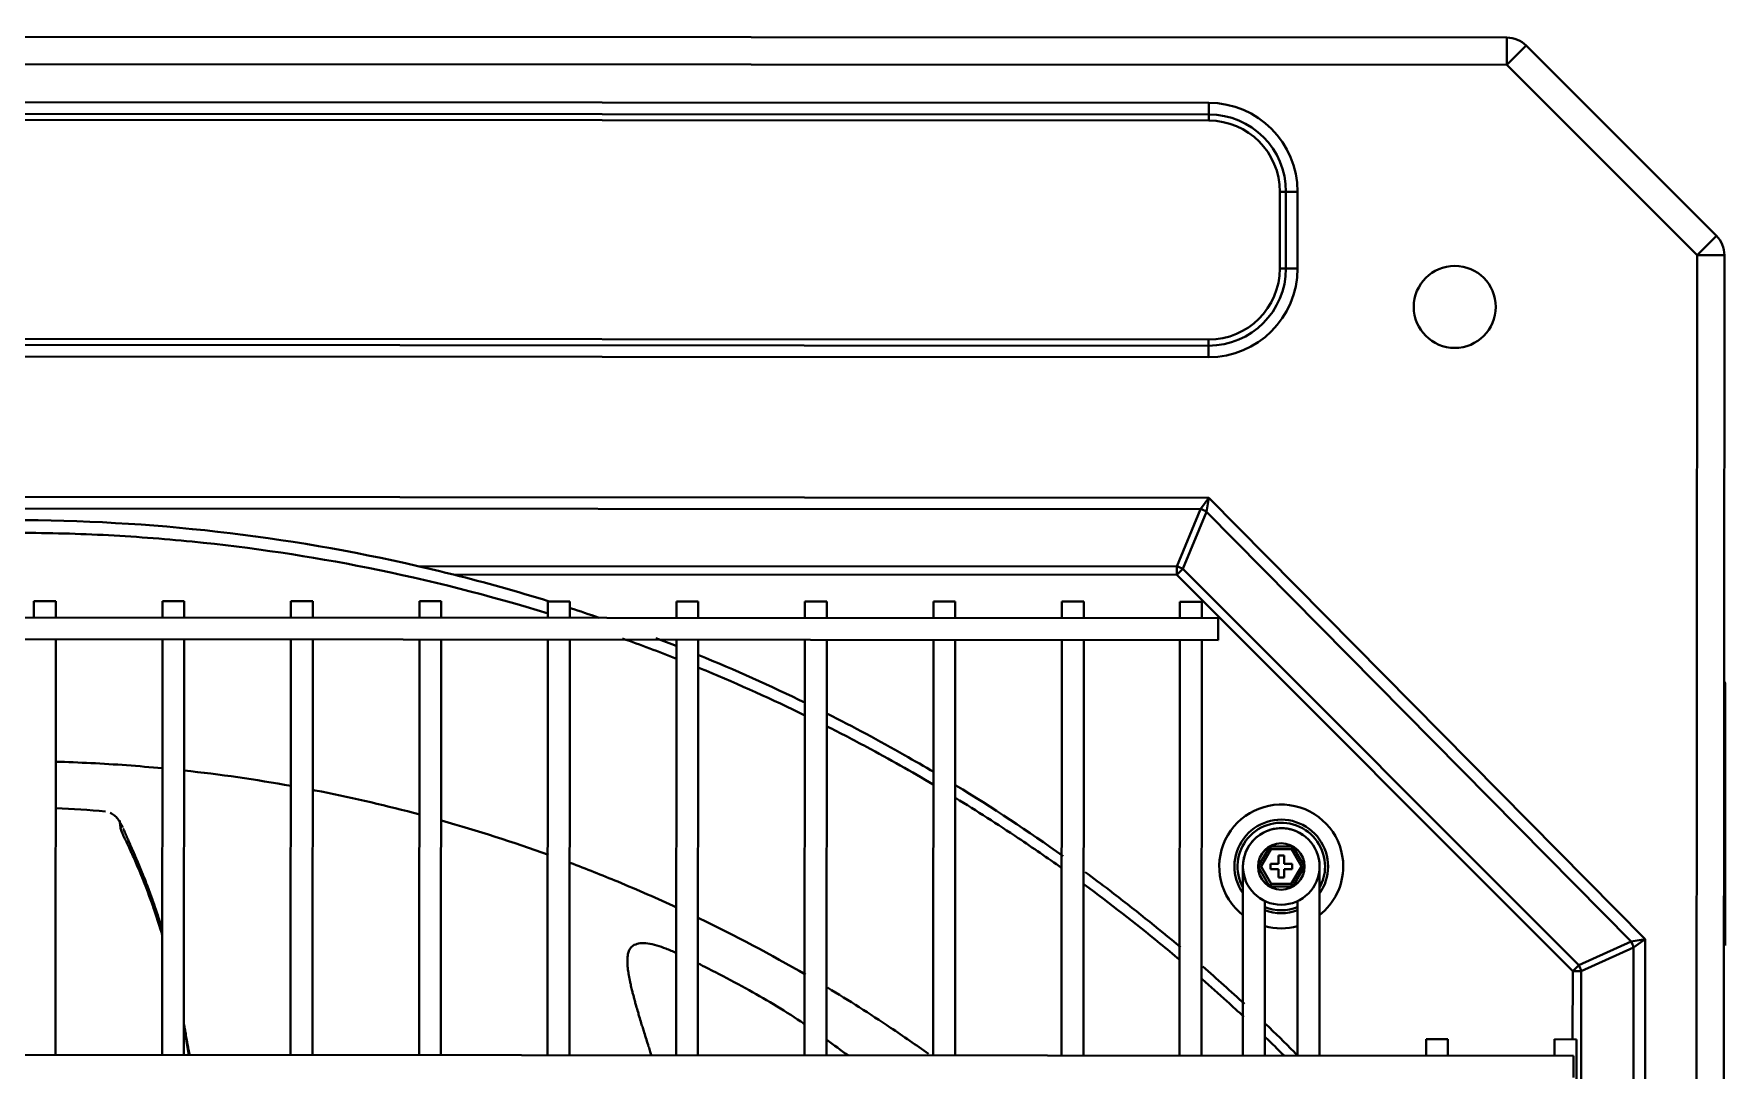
# Model space of a CAD drawing. Extents: x 58467 to 79089, y -33726 to -17391.
# Drawn here: x 78465.5 to 78496.42, y -20676.48 to -20657.52 of the extents above; entities that cross this region are included whole.
import ezdxf

# ---------------------------------------------------------------- set-up
doc = ezdxf.new("R2010")
doc.units = 0
doc.header["$LTSCALE"] = 100
doc.layers.add('+ENTE-ST-DOSEME USTU KONDDRENAJ', color=110, linetype='DOSEMEUSTUKONDENSDRENAJ_LINE', lineweight=40)
doc.linetypes.add('DOSEMEUSTUKONDENSDRENAJ_LINE', pattern='A,300,-40,["CD",Standard,S=15,R=0,X=-35,Y=-7.5],0', length=340)

# ---------------------------------------------------------------- blocks, each defined once
blk = doc.blocks.new('4. KAT')
at = {"color": 3}
for p, q in [((54067.018, -33358.603, -3.339), (54183.02, -33358.673, -3.339)), ((54183.02, -33358.673, -3.339), (54183.02, -33359.173, -3.339)), ((54183.373, -33358.82, -3.339), (54183.02, -33359.173, -3.339)), ((54183.373, -33358.82, -3.339), (54186.849, -33362.296, -3.339)), ((54183.02, -33359.173, -3.339), (54067.018, -33359.103, -3.339)), ((54186.495, -33362.65, -3.339), (54183.02, -33359.173, -3.339)), ((54072.424, -33359.802, -3.339), (54177.569, -33359.866, -3.339)), ((54177.569, -33359.866, -3.339), (54177.568, -33360.078, -3.339)), ((54177.568, -33360.078, -3.339), (54072.424, -33360.014, -3.339)), ((54177.568, -33360.19, -3.339), (54072.424, -33360.126, -3.339)), ((54177.568, -33360.19, -3.339), (54177.568, -33360.078, -3.339)), ((54178.867, -33361.491, -3.339), (54178.98, -33361.491, -3.339)), ((54178.867, -33362.896, -3.339), (54178.867, -33361.491, -3.339)), ((54178.979, -33362.896, -3.339), (54178.98, -33361.491, -3.339)), ((54179.192, -33361.491, -3.339), (54178.98, -33361.491, -3.339)), ((54179.192, -33361.491, -3.339), (54179.191, -33362.896, -3.339)), ((54186.849, -33362.296, -3.339), (54186.495, -33362.65, -3.339)), ((54186.454, -33430.655, -3.339), (54186.495, -33362.65, -3.339)), ((54186.495, -33362.65, -3.339), (54186.995, -33362.65, -3.339)), ((54186.995, -33362.65, -3.339), (54186.954, -33430.655, -3.339)), ((54178.867, -33362.896, -3.339), (54178.979, -33362.896, -3.339)), ((54179.191, -33362.896, -3.339), (54178.979, -33362.896, -3.339)), ((54072.421, -33364.131, -3.339), (54177.566, -33364.195, -3.339)), ((54072.421, -33364.243, -3.339), (54177.566, -33364.307, -3.339)), ((54177.566, -33364.195, -3.339), (54177.566, -33364.307, -3.339)), ((54177.566, -33364.52, -3.339), (54072.421, -33364.455, -3.339)), ((54177.566, -33364.307, -3.339), (54177.566, -33364.52, -3.339)), ((54072.413, -33367.023, -3.339), (54177.571, -33367.087, -3.339)), ((54177.419, -33367.299, -3.339), (54072.565, -33367.235, -3.339)), ((54176.984, -33368.346, -3.339), (54177.419, -33367.299, -3.339)), ((54177.528, -33367.344, -3.339), (54177.094, -33368.391, -3.339)), ((54177.419, -33367.299, -3.339), (54177.571, -33367.087, -3.339)), ((54177.571, -33367.087, -3.339), (54177.528, -33367.344, -3.339)), ((54185.289, -33375.205, -3.339), (54177.528, -33367.344, -3.339)), ((54177.571, -33367.087, -3.339), (54185.547, -33375.163, -3.339)), ((54163.108, -33368.337, -3.339), (54176.984, -33368.346, -3.339)), ((54176.984, -33368.501, -3.339), (54163.757, -33368.493, -3.339)), ((54176.984, -33368.501, -3.339), (54176.984, -33368.346, -3.339)), ((54176.984, -33368.501, -3.339), (54177.094, -33368.391, -3.339)), ((54184.222, -33375.748, -3.339), (54176.984, -33368.501, -3.339)), ((54177.094, -33368.391, -3.339), (54184.332, -33375.638, -3.339)), ((54156.086, -33368.978, -3.339), (54156.086, -33369.278, -3.339)), ((54156.486, -33368.978, -3.339), (54156.086, -33368.978, -3.339)), ((54156.486, -33369.278, -3.339), (54156.486, -33368.978, -3.339)), ((54158.436, -33368.979, -3.339), (54158.436, -33369.279, -3.339)), ((54158.836, -33368.979, -3.339), (54158.436, -33368.979, -3.339)), ((54158.836, -33369.28, -3.339), (54158.836, -33368.979, -3.339)), ((54160.786, -33368.981, -3.339), (54160.785, -33369.281, -3.339)), ((54161.186, -33368.981, -3.339), (54160.786, -33368.981, -3.339)), ((54161.185, -33369.281, -3.339), (54161.186, -33368.981, -3.339)), ((54163.135, -33368.982, -3.339), (54163.135, -33369.282, -3.339)), ((54163.535, -33368.982, -3.339), (54163.135, -33368.982, -3.339)), ((54163.535, -33369.283, -3.339), (54163.535, -33368.982, -3.339)), ((54165.485, -33368.983, -3.339), (54165.485, -33369.284, -3.339)), ((54165.885, -33368.984, -3.339), (54165.485, -33368.983, -3.339)), ((54165.885, -33369.284, -3.339), (54165.885, -33368.984, -3.339)), ((54167.835, -33368.985, -3.339), (54167.834, -33369.285, -3.339)), ((54168.235, -33368.985, -3.339), (54167.835, -33368.985, -3.339)), ((54168.234, -33369.285, -3.339), (54168.235, -33368.985, -3.339)), ((54170.184, -33368.986, -3.339), (54170.184, -33369.287, -3.339)), ((54170.584, -33368.987, -3.339), (54170.184, -33368.986, -3.339)), ((54170.584, -33369.287, -3.339), (54170.584, -33368.987, -3.339)), ((54172.534, -33368.988, -3.339), (54172.534, -33369.288, -3.339)), ((54172.934, -33368.988, -3.339), (54172.534, -33368.988, -3.339)), ((54172.934, -33369.288, -3.339), (54172.934, -33368.988, -3.339)), ((54174.883, -33368.989, -3.339), (54174.883, -33369.289, -3.339)), ((54175.283, -33368.989, -3.339), (54174.883, -33368.989, -3.339)), ((54175.283, -33369.29, -3.339), (54175.283, -33368.989, -3.339)), ((54177.04, -33368.991, -3.339), (54177.04, -33369.291, -3.339)), ((54177.44, -33368.991, -3.339), (54177.04, -33368.991, -3.339)), ((54177.44, -33369.291, -3.339), (54177.44, -33368.991, -3.339)), ((54177.74, -33369.291, -3.339), (54072.284, -33369.227, -3.339)), ((54177.739, -33369.691, -3.339), (54177.74, -33369.491, -3.339)), ((54177.74, -33369.491, -3.339), (54177.74, -33369.291, -3.339)), ((54072.284, -33369.627, -3.339), (54177.739, -33369.691, -3.339)), ((54156.481, -33377.277, -3.339), (54156.486, -33369.678, -3.339)), ((54158.436, -33369.679, -3.339), (54158.431, -33377.278, -3.339)), ((54158.831, -33377.279, -3.339), (54158.836, -33369.68, -3.339)), ((54160.785, -33369.681, -3.339), (54160.781, -33377.28, -3.339)), ((54161.181, -33377.28, -3.339), (54161.185, -33369.681, -3.339)), ((54163.135, -33369.682, -3.339), (54163.13, -33377.281, -3.339)), ((54163.53, -33377.282, -3.339), (54163.535, -33369.683, -3.339)), ((54165.485, -33369.684, -3.339), (54165.48, -33377.283, -3.339)), ((54165.88, -33377.283, -3.339), (54165.884, -33369.684, -3.339)), ((54167.834, -33369.685, -3.339), (54167.83, -33377.284, -3.339)), ((54168.229, -33377.284, -3.339), (54168.234, -33369.685, -3.339)), ((54170.184, -33369.687, -3.339), (54170.179, -33377.286, -3.339)), ((54170.579, -33377.286, -3.339), (54170.584, -33369.687, -3.339)), ((54172.533, -33369.688, -3.339), (54172.529, -33377.287, -3.339)), ((54172.929, -33377.287, -3.339), (54172.933, -33369.688, -3.339)), ((54174.883, -33369.689, -3.339), (54174.878, -33377.288, -3.339)), ((54175.278, -33377.289, -3.339), (54175.283, -33369.69, -3.339)), ((54177.04, -33369.691, -3.339), (54177.035, -33377.29, -3.339)), ((54177.435, -33377.29, -3.339), (54177.44, -33369.691, -3.339)), ((54187.01, -33370.797, -3.339), (54187.01, -33370.497, -3.339)), ((54186.99, -33370.797, -3.339), (54187.01, -33370.797, -3.339)), ((54187.007, -33375.28, -3.339), (54187.01, -33370.797, -3.339)), ((54178.469, -33373.832, -3.339), (54178.682, -33373.464, -3.339)), ((54178.71, -33373.514, -3.339), (54178.527, -33373.832, -3.339)), ((54178.682, -33373.464, -3.339), (54179.107, -33373.464, -3.339)), ((54178.71, -33373.514, -3.339), (54178.682, -33373.464, -3.339)), ((54179.078, -33373.514, -3.339), (54178.71, -33373.514, -3.339)), ((54179.107, -33373.464, -3.339), (54179.078, -33373.514, -3.339)), ((54179.261, -33373.832, -3.339), (54179.078, -33373.514, -3.339)), ((54179.107, -33373.464, -3.339), (54179.319, -33373.832, -3.339)), ((54178.194, -33373.848, -3.339), (54178.193, -33375.224, -3.339)), ((54178.681, -33374.2, -3.339), (54178.469, -33373.832, -3.339)), ((54178.527, -33373.832, -3.339), (54178.469, -33373.832, -3.339)), ((54178.527, -33373.832, -3.339), (54178.71, -33374.15, -3.339)), ((54178.694, -33373.782, -3.339), (54178.694, -33373.882, -3.339)), ((54178.844, -33373.782, -3.339), (54178.694, -33373.782, -3.339)), ((54178.944, -33373.632, -3.339), (54178.844, -33373.632, -3.339)), ((54178.844, -33373.782, -3.339), (54178.844, -33373.632, -3.339)), ((54178.944, -33373.632, -3.339), (54178.944, -33373.782, -3.339)), ((54178.944, -33373.782, -3.339), (54179.094, -33373.782, -3.339)), ((54179.077, -33374.15, -3.339), (54179.261, -33373.832, -3.339)), ((54179.094, -33373.782, -3.339), (54179.094, -33373.882, -3.339)), ((54179.319, -33373.832, -3.339), (54179.106, -33374.2, -3.339)), ((54179.319, -33373.832, -3.339), (54179.261, -33373.832, -3.339)), ((54179.592, -33375.833, -3.339), (54179.594, -33373.849, -3.339)), ((54179.593, -33375.833, -3.339), (54179.594, -33373.834, -3.339)), ((54178.71, -33374.15, -3.339), (54178.681, -33374.2, -3.339)), ((54178.844, -33373.882, -3.339), (54178.694, -33373.882, -3.339)), ((54178.71, -33374.15, -3.339), (54179.077, -33374.15, -3.339)), ((54178.844, -33374.032, -3.339), (54178.844, -33373.882, -3.339)), ((54178.944, -33374.032, -3.339), (54178.844, -33374.032, -3.339)), ((54178.944, -33373.882, -3.339), (54178.944, -33374.032, -3.339)), ((54178.944, -33373.882, -3.339), (54179.094, -33373.882, -3.339)), ((54179.106, -33374.2, -3.339), (54179.077, -33374.15, -3.339)), ((54178.593, -33375.225, -3.339), (54178.594, -33374.464, -3.339)), ((54179.106, -33374.2, -3.339), (54178.681, -33374.2, -3.339)), ((54179.193, -33374.465, -3.339), (54179.192, -33375.832, -3.339)), ((54178.193, -33375.224, -3.339), (54178.193, -33375.507, -3.339)), ((54178.593, -33375.507, -3.339), (54178.593, -33375.225, -3.339)), ((54184.332, -33375.638, -3.339), (54185.289, -33375.205, -3.339)), ((54185.335, -33375.315, -3.339), (54184.378, -33375.748, -3.339)), ((54185.289, -33375.205, -3.339), (54185.547, -33375.163, -3.339)), ((54185.305, -33424.066, -3.339), (54185.335, -33375.315, -3.339)), ((54185.547, -33375.163, -3.339), (54185.335, -33375.315, -3.339)), ((54185.547, -33375.163, -3.339), (54185.517, -33424.218, -3.339)), ((54178.193, -33375.507, -3.339), (54178.193, -33375.873, -3.339)), ((54178.193, -33375.507, -3.339), (54178.193, -33375.507, -3.339)), ((54178.593, -33375.873, -3.339), (54178.593, -33375.507, -3.339)), ((54179.193, -33375.508, -3.339), (54179.192, -33375.874, -3.339)), ((54179.592, -33375.874, -3.339), (54179.593, -33375.508, -3.339)), ((54184.222, -33375.748, -3.339), (54184.332, -33375.638, -3.339)), ((54178.193, -33375.873, -3.339), (54178.193, -33376.156, -3.339)), ((54178.193, -33375.873, -3.339), (54178.193, -33375.873, -3.339)), ((54178.593, -33376.156, -3.339), (54178.593, -33375.873, -3.339)), ((54179.192, -33375.874, -3.339), (54179.192, -33376.156, -3.339)), ((54179.592, -33376.157, -3.339), (54179.592, -33375.874, -3.339)), ((54184.221, -33376.994, -3.339), (54184.222, -33375.748, -3.339)), ((54184.222, -33375.748, -3.339), (54184.378, -33375.748, -3.339)), ((54184.378, -33375.748, -3.339), (54184.371, -33386.395, -3.339)), ((54178.193, -33376.156, -3.339), (54178.192, -33377.29, -3.339)), ((54178.592, -33377.29, -3.339), (54178.593, -33376.156, -3.339)), ((54179.192, -33376.156, -3.339), (54179.191, -33377.291, -3.339)), ((54179.592, -33377.291, -3.339), (54179.592, -33376.157, -3.339)), ((54184.234, -33377.294, -3.339), (54065.871, -33377.222, -3.339)), ((54181.542, -33376.992, -3.339), (54181.541, -33377.292, -3.339)), ((54181.941, -33376.992, -3.339), (54181.542, -33376.992, -3.339)), ((54181.941, -33377.292, -3.339), (54181.941, -33376.992, -3.339)), ((54183.891, -33376.993, -3.339), (54183.891, -33377.293, -3.339)), ((54184.291, -33376.994, -3.339), (54183.891, -33376.993, -3.339)), ((54184.263, -33422.387, -3.339), (54184.291, -33376.994, -3.339)), ((54184.234, -33377.494, -3.339), (54184.234, -33377.294, -3.339)), ((54184.234, -33377.694, -3.339), (54184.234, -33377.494, -3.339))]:
    blk.add_line(p, q, dxfattribs=at)
for centre, radius in [((54182.066, -33363.598, -3.339), 0.75), ((54178.894, -33373.832, -3.339), 0.7), ((54178.894, -33373.832, -3.339), 0.425), ((54178.894, -33373.832, -3.339), 0.425)]:
    blk.add_circle(centre, radius, dxfattribs=at)
at = {"color": 3, "extrusion": (0, 0, -1)}
for centre, radius, start, end in [((-54183.02, -33359.173, 3.339), 0.5, 90.0349, 135.0349), ((-54177.568, -33361.49, 3.339), 1.624, 90.0349, 180.0349), ((-54186.495, -33362.65, 3.339), 0.5, 135.0349, 180.0349), ((-54177.567, -33362.895, 3.339), 1.624, 180.0349, 270.0349), ((-54186.93, -33370.497, 3.339), 0.08, 138.6244, 180.0349), ((-54178.894, -33373.832, 3.339), 1.133, 308.178, 180.0349), ((-54178.894, -33373.832, 3.339), 0.856, 324.8223, 180.0349), ((-54178.894, -33373.832, 3.339), 0.8, 331.0548, 180.0349), ((-54178.894, -33373.832, 3.339), 0.8, 180.0349, 208.9925), ((-54178.894, -33373.832, 3.339), 0.856, 180.0349, 215.2305), ((-54178.894, -33373.832, 3.339), 1.133, 180.0349, 231.8861), ((-54178.894, -33373.832, 3.339), 0.8, 248.0129, 292.0453), ((-54178.894, -33373.832, 3.339), 0.856, 249.5374, 290.5267), ((-54178.894, -33373.832, 3.339), 1.133, 254.6842, 285.3799)]:
    blk.add_arc(centre, radius, start, end, dxfattribs=at)
at = {"color": 3}
for centre, radius, start, end in [((54177.568, -33361.49, -3.339), 1.412, 359.9651, 89.9651), ((54177.568, -33361.49, -3.339), 1.3, 359.9651, 89.9651), ((54177.567, -33362.895, -3.339), 1.412, 269.9651, 359.9651), ((54177.567, -33362.895, -3.339), 1.3, 269.9651, 359.9651)]:
    blk.add_arc(centre, radius, start, end, dxfattribs=at)
for centre, major_axis in [((54177.418, -33367.454, -3.339), (-0.203, 0.084)), ((54176.984, -33368.501, -3.339), (-0.203, 0.084)), ((54185.179, -33375.315, -3.339), (-0.084, 0.203)), ((54184.222, -33375.748, -3.339), (-0.084, 0.203))]:
    blk.add_ellipse(centre, major_axis=major_axis, ratio=0.678598, start_param=4.438375, end_param=4.986403, dxfattribs=at)
for points in [[(54155.688, -33367.497, -3.339), (54158.227, -33367.497, -3.339), (54160.698, -33367.784, -3.339), (54163.108, -33368.337, -3.339)], [(54163.757, -33368.493, -3.339), (54163.539, -33368.439, -3.339), (54163.321, -33368.386, -3.339), (54163.108, -33368.337, -3.339)], [(54165.493, -33368.979, -3.339), (54164.921, -33368.802, -3.339), (54164.342, -33368.64, -3.339), (54163.757, -33368.493, -3.339)], [(54166.422, -33369.282, -3.339), (54166.246, -33369.222, -3.339), (54166.069, -33369.163, -3.339), (54165.891, -33369.105, -3.339)], [(54167.838, -33370.035, -3.339), (54167.511, -33369.905, -3.339), (54167.182, -33369.781, -3.339), (54166.851, -33369.663, -3.339)], [(54167.846, -33369.806, -3.339), (54167.718, -33369.756, -3.339), (54167.589, -33369.706, -3.339), (54167.461, -33369.657, -3.339)], [(54170.196, -33370.842, -3.339), (54169.555, -33370.529, -3.339), (54168.904, -33370.237, -3.339), (54168.244, -33369.966, -3.339)], [(54158.836, -33372.077, -3.339), (54159.489, -33372.148, -3.339), (54160.14, -33372.242, -3.339), (54160.788, -33372.358, -3.339)], [(54174.904, -33373.643, -3.339), (54174.267, -33373.188, -3.339), (54173.612, -33372.756, -3.339), (54172.946, -33372.349, -3.339)], [(54163.539, -33372.991, -3.339), (54164.198, -33373.177, -3.339), (54164.85, -33373.387, -3.339), (54165.494, -33373.619, -3.339)], [(54168.246, -33374.776, -3.339), (54168.908, -33375.096, -3.339), (54169.559, -33375.441, -3.339), (54170.196, -33375.811, -3.339)], [(54178.22, -33376.347, -3.339), (54177.97, -33376.114, -3.339), (54177.717, -33375.886, -3.339), (54177.461, -33375.662, -3.339)], [(54179.128, -33377.224, -3.339), (54178.958, -33377.053, -3.339), (54178.786, -33376.884, -3.339), (54178.612, -33376.717, -3.339)], [(54170.971, -33377.286, -3.339), (54170.842, -33377.192, -3.339), (54170.713, -33377.098, -3.339), (54170.583, -33377.004, -3.339)], [(54178.94, -33377.285, -3.339), (54178.83, -33377.176, -3.339), (54178.719, -33377.067, -3.339), (54178.606, -33376.959, -3.339)], [(54179.195, -33377.289, -3.339), (54179.173, -33377.267, -3.339), (54179.15, -33377.246, -3.339), (54179.128, -33377.224, -3.339)]]:
    blk.add_open_spline(points, degree=3, dxfattribs=at)
for points, knots in [([(54165.491, -33369.208, -3.339), (54164.41, -33368.873, -3.339), (54163.312, -33368.594, -3.339), (54161.141, -33368.159, -3.339), (54160.067, -33367.999, -3.339), (54158.439, -33367.837, -3.339), (54157.895, -33367.797, -3.339), (54157.079, -33367.756, -3.339), (54156.807, -33367.746, -3.339), (54156.262, -33367.733, -3.339), (54155.986, -33367.729, -3.339), (54155.717, -33367.729, -3.339)], [0, 0, 0, 0, 0.344826, 0.344826, 0.672413, 0.672413, 0.836207, 0.836207, 0.918103, 0.918103, 1, 1, 1, 1]), ([(54170.185, -33371.069, -3.339), (54169.588, -33370.778, -3.339), (54168.981, -33370.504, -3.339), (54168.328, -33370.233, -3.339), (54168.285, -33370.215, -3.339), (54168.242, -33370.197, -3.339)], [0, 0, 0, 0, 0.9348, 0.9348, 1, 1, 1, 1]), ([(54172.546, -33372.108, -3.339), (54172.367, -33372.002, -3.339), (54172.187, -33371.898, -3.339), (54171.541, -33371.532, -3.339), (54171.071, -33371.28, -3.339), (54170.595, -33371.04, -3.339)], [0, 0, 0, 0, 0.279714, 0.279714, 1, 1, 1, 1]), ([(54172.532, -33372.334, -3.339), (54172.132, -33372.097, -3.339), (54171.725, -33371.867, -3.339), (54171.075, -33371.519, -3.339), (54170.834, -33371.393, -3.339), (54170.592, -33371.271, -3.339)], [0, 0, 0, 0, 0.633211, 0.633211, 1, 1, 1, 1]), ([(54156.485, -33371.917, -3.339), (54156.701, -33371.922, -3.339), (54156.915, -33371.931, -3.339), (54157.566, -33371.963, -3.339), (54158.001, -33371.995, -3.339), (54158.435, -33372.036, -3.339)], [0, 0, 0, 0, 0.331279, 0.331279, 1, 1, 1, 1]), ([(54161.185, -33372.432, -3.339), (54161.239, -33372.443, -3.339), (54161.293, -33372.453, -3.339), (54161.949, -33372.584, -3.339), (54162.547, -33372.724, -3.339), (54163.141, -33372.882, -3.339)], [0, 0, 0, 0, 0.081892, 0.081892, 1, 1, 1, 1]), ([(54174.881, -33373.863, -3.339), (54174.619, -33373.676, -3.339), (54174.353, -33373.493, -3.339), (54173.709, -33373.061, -3.339), (54173.327, -33372.816, -3.339), (54172.94, -33372.579, -3.339)], [0, 0, 0, 0, 0.415669, 0.415669, 1, 1, 1, 1]), ([(54157.397, -33372.828, -3.339), (54157.094, -33372.798, -3.339), (54156.789, -33372.776, -3.339), (54156.487, -33372.765, -3.339), (54156.484, -33372.764, -3.339)], [0, 0, 0, 0, 0.989422, 1, 1, 1, 1]), ([(54157.711, -33373.117, -3.339), (54157.694, -33373.085, -3.339), (54157.658, -33373.021, -3.339), (54157.617, -33372.947, -3.339), (54157.562, -33372.898, -3.339), (54157.511, -33372.864, -3.339), (54157.483, -33372.85, -3.339)], [0, 0, 0, 0, 0.181976, 0.413188, 0.708779, 1, 1, 1, 1]), ([(54158.432, -33375.083, -3.339), (54158.43, -33375.075, -3.339), (54158.418, -33375.036, -3.339), (54158.403, -33374.985, -3.339), (54158.376, -33374.895, -3.339), (54158.335, -33374.772, -3.339), (54158.276, -33374.591, -3.339), (54158.155, -33374.251, -3.339), (54158.003, -33373.876, -3.339), (54157.847, -33373.518, -3.339), (54157.758, -33373.34, -3.339), (54157.704, -33373.227, -3.339), (54157.672, -33373.14, -3.339), (54157.664, -33373.047, -3.339), (54157.655, -33373.002, -3.339), (54157.653, -33372.983, -3.339)], [0, 0, 0, 0, 0.011818, 0.05826, 0.078147, 0.142338, 0.204041, 0.310202, 0.571842, 0.682665, 0.781248, 0.831854, 0.86924, 0.927978, 1, 1, 1, 1]), ([(54158.433, -33374.985, -3.339), (54158.432, -33374.984, -3.339), (54158.425, -33374.959, -3.339), (54158.407, -33374.899, -3.339), (54158.377, -33374.801, -3.339), (54158.346, -33374.705, -3.339), (54158.319, -33374.621, -3.339), (54158.291, -33374.539, -3.339), (54158.258, -33374.446, -3.339), (54158.225, -33374.354, -3.339), (54158.196, -33374.275, -3.339), (54158.167, -33374.197, -3.339), (54158.137, -33374.121, -3.339), (54158.103, -33374.034, -3.339), (54158.073, -33373.96, -3.339), (54158.043, -33373.888, -3.339), (54158.018, -33373.827, -3.339), (54157.992, -33373.766, -3.339), (54157.963, -33373.698, -3.339), (54157.935, -33373.632, -3.339), (54157.907, -33373.566, -3.339), (54157.884, -33373.515, -3.339), (54157.86, -33373.459, -3.339), (54157.841, -33373.414, -3.339), (54157.817, -33373.36, -3.339), (54157.799, -33373.319, -3.339), (54157.779, -33373.272, -3.339), (54157.761, -33373.23, -3.339), (54157.745, -33373.195, -3.339), (54157.729, -33373.158, -3.339), (54157.722, -33373.142, -3.339), (54157.72, -33373.137, -3.339)], [0, 0, 0, 0, 0.001018, 0.033246, 0.081587, 0.129929, 0.162157, 0.194385, 0.242727, 0.291069, 0.323297, 0.355525, 0.403867, 0.436095, 0.484437, 0.516665, 0.548893, 0.581121, 0.613349, 0.661691, 0.693919, 0.726147, 0.758375, 0.790603, 0.82283, 0.855058, 0.887286, 0.919514, 0.951742, 0.98397, 1, 1, 1, 1]), ([(54179.288, -33373.264, -3.339), (54179.273, -33373.251, -3.339), (54179.231, -33373.219, -3.339), (54179.139, -33373.171, -3.339), (54178.99, -33373.131, -3.339), (54178.782, -33373.128, -3.339), (54178.58, -33373.194, -3.339), (54178.416, -33373.312, -3.339), (54178.299, -33373.447, -3.339), (54178.215, -33373.626, -3.339), (54178.194, -33373.759, -3.339), (54178.194, -33373.831, -3.339)], [0, 0, 0, 0, 0.042244, 0.108681, 0.210744, 0.339451, 0.513473, 0.618017, 0.733965, 0.8613, 1, 1, 1, 1]), ([(54165.893, -33373.766, -3.339), (54166.184, -33373.876, -3.339), (54166.474, -33373.991, -3.339), (54167.126, -33374.261, -3.339), (54167.487, -33374.42, -3.339), (54167.845, -33374.586, -3.339)], [0, 0, 0, 0, 0.44095, 0.44095, 1, 1, 1, 1]), ([(54177.037, -33375.541, -3.339), (54176.917, -33375.439, -3.339), (54176.796, -33375.338, -3.339), (54176.222, -33374.866, -3.339), (54175.76, -33374.507, -3.339), (54175.29, -33374.16, -3.339)], [0, 0, 0, 0, 0.211709, 0.211709, 1, 1, 1, 1]), ([(54177.052, -33375.311, -3.339), (54176.627, -33374.952, -3.339), (54176.194, -33374.604, -3.339), (54175.605, -33374.155, -3.339), (54175.456, -33374.044, -3.339), (54175.306, -33373.934, -3.339)], [0, 0, 0, 0, 0.749906, 0.749906, 1, 1, 1, 1]), ([(54166.96, -33375.394, -3.339), (54166.955, -33375.408, -3.339), (54166.949, -33375.434, -3.339), (54166.944, -33375.464, -3.339), (54166.939, -33375.509, -3.339), (54166.938, -33375.546, -3.339), (54166.938, -33375.59, -3.339), (54166.941, -33375.641, -3.339), (54166.946, -33375.686, -3.339), (54166.953, -33375.746, -3.339), (54166.961, -33375.798, -3.339), (54166.973, -33375.862, -3.339), (54166.984, -33375.922, -3.339), (54167.001, -33375.998, -3.339), (54167.019, -33376.077, -3.339), (54167.039, -33376.158, -3.339), (54167.058, -33376.231, -3.339), (54167.078, -33376.305, -3.339), (54167.103, -33376.393, -3.339), (54167.129, -33376.484, -3.339), (54167.16, -33376.59, -3.339), (54167.189, -33376.685, -3.339), (54167.218, -33376.783, -3.339), (54167.249, -33376.881, -3.339), (54167.285, -33376.997, -3.339), (54167.322, -33377.114, -3.339), (54167.353, -33377.214, -3.339), (54167.371, -33377.269, -3.339), (54167.379, -33377.294, -3.339)], [0, 0, 0, 0, 0.051203, 0.085927, 0.120651, 0.155375, 0.190098, 0.224822, 0.259546, 0.29427, 0.328994, 0.363718, 0.398442, 0.433165, 0.485251, 0.519975, 0.554699, 0.589423, 0.624147, 0.676233, 0.710956, 0.763042, 0.797766, 0.83249, 0.884576, 0.936662, 0.971386, 1, 1, 1, 1]), ([(54167.833, -33375.415, -3.339), (54167.77, -33375.386, -3.339), (54167.601, -33375.313, -3.339), (54167.377, -33375.24, -3.339), (54167.175, -33375.231, -3.339), (54167.083, -33375.255, -3.339), (54167.026, -33375.29, -3.339), (54166.982, -33375.335, -3.339), (54166.963, -33375.375, -3.339), (54166.956, -33375.406, -3.339)], [0, 0, 0, 0, 0.20564, 0.547118, 0.687895, 0.809193, 0.86101, 0.907117, 1, 1, 1, 1]), ([(54170.181, -33376.72, -3.339), (54170.157, -33376.703, -3.339), (54169.808, -33376.466, -3.339), (54169.266, -33376.142, -3.339), (54168.63, -33375.808, -3.339), (54168.339, -33375.66, -3.339), (54168.234, -33375.607, -3.339)], [0, 0, 0, 0, 0.039319, 0.566519, 0.843939, 1, 1, 1, 1]), ([(54178.211, -33376.584, -3.339), (54178.108, -33376.488, -3.339), (54178.004, -33376.392, -3.339), (54177.75, -33376.161, -3.339), (54177.599, -33376.027, -3.339), (54177.447, -33375.894, -3.339)], [0, 0, 0, 0, 0.410399, 0.410399, 1, 1, 1, 1]), ([(54170.597, -33376.048, -3.339), (54170.988, -33376.283, -3.339), (54171.372, -33376.528, -3.339), (54171.985, -33376.938, -3.339), (54172.218, -33377.098, -3.339), (54172.447, -33377.262, -3.339)], [0, 0, 0, 0, 0.617576, 0.617576, 1, 1, 1, 1]), ([(54158.93, -33377.279, -3.339), (54158.93, -33377.277, -3.339), (54158.922, -33377.233, -3.339), (54158.907, -33377.145, -3.339), (54158.885, -33377.016, -3.339), (54158.865, -33376.902, -3.339), (54158.847, -33376.802, -3.339), (54158.836, -33376.745, -3.339), (54158.831, -33376.715, -3.339)], [0, 0, 0, 0, 0.008257, 0.234671, 0.461085, 0.687499, 0.838441, 1, 1, 1, 1]), ([(54158.919, -33377.279, -3.339), (54158.917, -33377.27, -3.339), (54158.908, -33377.213, -3.339), (54158.892, -33377.102, -3.339), (54158.864, -33376.939, -3.339), (54158.843, -33376.834, -3.339), (54158.831, -33376.777, -3.339)], [0, 0, 0, 0, 0.049758, 0.328143, 0.614367, 1, 1, 1, 1])]:
    blk.add_open_spline(points, degree=3, knots=knots, dxfattribs=at)

msp = doc.modelspace()

# ---------------------------------------------------------------- block references
at = {"layer": '+ENTE-ST-DOSEME USTU KONDDRENAJ', "color": 3, "linetype": 'Continuous'}
msp.add_blockref('4. KAT', (24309.411, 12701.082), dxfattribs=at)

doc.saveas('drawing.dxf')
